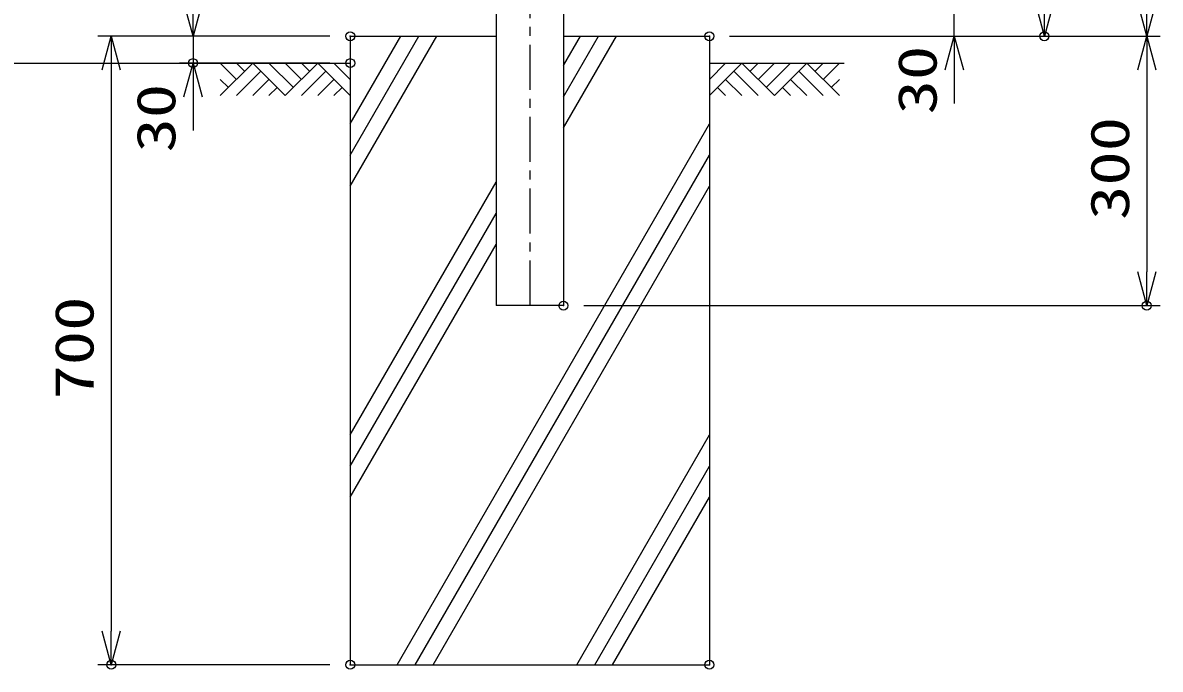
# Model space of a CAD drawing. Units: millimetres, scale not verified. Extents: x -6299 to 6301, y -4454 to 4456.
# Drawn here: x 2101 to 3367, y -1783 to -1063 of the extents above; entities that cross this region are included whole.
import ezdxf
from ezdxf.enums import TextEntityAlignment as Align

# ---------------------------------------------------------------- set-up
doc = ezdxf.new("R2010")
doc.units = ezdxf.units.MM
doc.header["$LTSCALE"] = 20
doc.header["$PDMODE"] = 32
doc.header["$PDSIZE"] = 10
doc.linetypes.add('USER1', pattern=[4, 2.5, -0.5, 0.5, -0.5])
for name, color, linetype, lineweight in [('0-2_0', 4, 'Continuous', 25), ('0-3_EXTCNT-LMEC0', 4, 'Continuous', 25), ('0-4_LAYER03', 7, 'Continuous', 25)]:
    doc.layers.add(name, color=color, linetype=linetype, lineweight=lineweight)
doc.layers.add('0-7_DEFPOINTS', color=7, linetype='Continuous')
doc.styles.add('ＭＳ ゴシック', font='')
doc.styles.get('ＭＳ ゴシック').set_extended_font_data('MS Gothic')

# ---------------------------------------------------------------- blocks, each defined once
blk = doc.blocks.new('_Open30')
at = {"layer": '0-2_0', "color": 2}
blk.add_line((0, 0), (-20, 0), dxfattribs=at)
blk.add_lwpolyline([(-20, 5.36), (0, 0), (-20, -5.36)], dxfattribs=at)

msp = doc.modelspace()

# ---------------------------------------------------------------- linework, layer by layer
at = {"layer": '0-2_0', "color": 7, "linetype": 'USER1'}
msp.add_line((2665.19, 1152.22), (2665.19, -1378.06), dxfattribs=at)
at = {"layer": '0-2_0', "color": 7}
for p, q in [((2627.69, -915.56), (2627.69, -1378.06)), ((2702.69, -1044.46), (2702.69, -1378.06)), ((2465.19, -1078.06), (2465.19, -1778.06)), ((2465.19, -1078.06), (2627.69, -1078.06)), ((2465.19, -1245.04), (2561.59, -1078.06)), ((2465.19, -1210.4), (2541.59, -1078.06)), ((2465.19, -1175.76), (2521.59, -1078.06)), ((2702.69, -1078.06), (2865.19, -1078.06)), ((2702.69, -1180.09), (2761.59, -1078.06)), ((2702.69, -1145.45), (2741.59, -1078.06)), ((2702.69, -1110.81), (2721.59, -1078.06)), ((2865.19, -1078.06), (2865.19, -1778.06)), ((2517.45, -1778.06), (2865.19, -1175.76)), ((2537.45, -1778.06), (2865.19, -1210.4)), ((2465.19, -1522.17), (2627.69, -1240.71)), ((2557.45, -1778.06), (2865.19, -1245.04)), ((2465.19, -1556.81), (2627.69, -1275.35)), ((2465.19, -1591.45), (2627.69, -1309.99)), ((2702.69, -1378.06), (2627.69, -1378.06)), ((2717.45, -1778.06), (2865.19, -1522.17)), ((2737.45, -1778.06), (2865.19, -1556.81)), ((2757.45, -1778.06), (2865.19, -1591.45)), ((2465.19, -1778.06), (2865.19, -1778.06))]:
    msp.add_line(p, q, dxfattribs=at)
at = {"layer": '0-2_0', "color": 2}
for p, q in [((3137.9, -1078.06), (3137.9, -1048.06)), ((3137.9, -1078.06), (3137.9, -1048.06)), ((2290.14, -1078.06), (2290.14, -1108.06)), ((2199.05, -1115.56), (2199.05, -1740.56)), ((3137.9, -1115.56), (3137.9, -1153.06)), ((3137.9, -1115.56), (3137.9, -1153.06)), ((3352.21, -1115.56), (3352.21, -1340.56)), ((2290.14, -1145.56), (2290.14, -1183.06))]:
    msp.add_line(p, q, dxfattribs=at)
at = {"layer": '0-2_0', "color": 1}
for p, q in [((2442.69, -1078.06), (2184.05, -1078.06)), ((2442.69, -1078.06), (2275.14, -1078.06)), ((2887.69, -1078.06), (3152.9, -1078.06)), ((2887.69, -1078.06), (3253.18, -1078.06)), ((2887.69, -1078.06), (3367.21, -1078.06)), ((2887.69, -1078.06), (3367.21, -1078.06)), ((2887.69, -1078.06), (3152.9, -1078.06)), ((2442.69, -1108.06), (2275.14, -1108.06)), ((2725.19, -1378.06), (3367.21, -1378.06)), ((2442.69, -1778.06), (2184.05, -1778.06))]:
    msp.add_line(p, q, dxfattribs=at)
at = {"layer": '0-3_EXTCNT-LMEC0'}
for p, q in [((2338.54, -1126.16), (2320.45, -1108.06)), ((2320.45, -1144.25), (2356.63, -1108.06)), ((2347.59, -1117.11), (2338.54, -1108.06)), ((2392.82, -1144.25), (2356.63, -1108.06)), ((2401.87, -1135.2), (2374.73, -1108.06)), ((2410.91, -1126.16), (2392.82, -1108.06)), ((2392.82, -1144.25), (2429.01, -1108.06)), ((2419.96, -1117.11), (2410.91, -1108.06)), ((2465.19, -1144.25), (2429.01, -1108.06)), ((2465.19, -1126.16), (2447.1, -1108.06)), ((2865.19, -1126.16), (2883.28, -1108.06)), ((2865.19, -1144.25), (2901.38, -1108.06)), ((2937.56, -1144.25), (2901.38, -1108.06)), ((2910.42, -1117.11), (2919.47, -1108.06)), ((2919.47, -1126.16), (2937.56, -1108.06)), ((2928.52, -1135.2), (2955.66, -1108.06)), ((2937.56, -1144.25), (2973.75, -1108.06)), ((3009.93, -1144.25), (2973.75, -1108.06)), ((2982.8, -1117.11), (2991.84, -1108.06)), ((2991.84, -1126.16), (3009.93, -1108.06)), ((2329.49, -1135.2), (2320.45, -1126.16)), ((2365.68, -1117.11), (2338.54, -1144.25)), ((2374.73, -1126.16), (2356.63, -1144.25)), ((2438.05, -1117.11), (2410.91, -1144.25)), ((2447.1, -1126.16), (2429.01, -1144.25)), ((2883.28, -1126.16), (2901.38, -1144.25)), ((2892.33, -1117.11), (2919.47, -1144.25)), ((2955.66, -1126.16), (2973.75, -1144.25)), ((2964.7, -1117.11), (2991.84, -1144.25)), ((3000.89, -1135.2), (3009.93, -1126.16)), ((2383.77, -1135.2), (2374.73, -1144.25)), ((2456.15, -1135.2), (2447.1, -1144.25)), ((2874.24, -1135.2), (2883.28, -1144.25)), ((2946.61, -1135.2), (2955.66, -1144.25))]:
    msp.add_line(p, q, dxfattribs=at)
at = {"layer": '0-4_LAYER03'}
for p, q in [((865.19, -1108.06), (2465.19, -1108.06)), ((2865.19, -1108.06), (3015.19, -1108.06))]:
    msp.add_line(p, q, dxfattribs=at)
at = {"layer": '0-7_DEFPOINTS'}
for p in [(2465.19, -1078.06), (2865.19, -1078.06), (2865.19, -1078.06), (3238.18, -1078.06), (2290.14, -1108.06), (2465.19, -1108.06), (2702.69, -1378.06), (3352.21, -1378.06), (2199.05, -1778.06), (2465.19, -1778.06), (2865.19, -1778.06)]:
    msp.add_point(p, dxfattribs=at)

# ---------------------------------------------------------------- block references
at = {"layer": '0-2_0', "xscale": 1.875, "yscale": 1.875}
for p, rotation in [((2290.14, -1078.06), 270), ((3238.18, -1078.06), 270), ((3352.21, -1078.06), 270), ((2199.05, -1078.06), 90), ((3137.9, -1078.06), 90), ((3137.9, -1078.06), 90), ((3352.21, -1078.06), 90), ((2290.14, -1108.06), 90), ((3352.21, -1378.06), 270), ((2199.05, -1778.06), 270)]:
    msp.add_blockref('_Open30', p, dxfattribs=dict(at, rotation=rotation))

# ---------------------------------------------------------------- texts
at = {"layer": '0-2_0', "color": 3, "style": 'ＭＳ ゴシック', "width": 1.3}
for s, p in [('30', (3131.23, -1165.18)), ('30', (2283.47, -1207.57)), ('300', (3345.54, -1282.71)), ('700', (2192.38, -1482.71))]:
    msp.add_text(s, height=43.26, rotation=90, dxfattribs=at).set_placement(p, align=Align.BOTTOM_LEFT)

doc.saveas('drawing.dxf')
